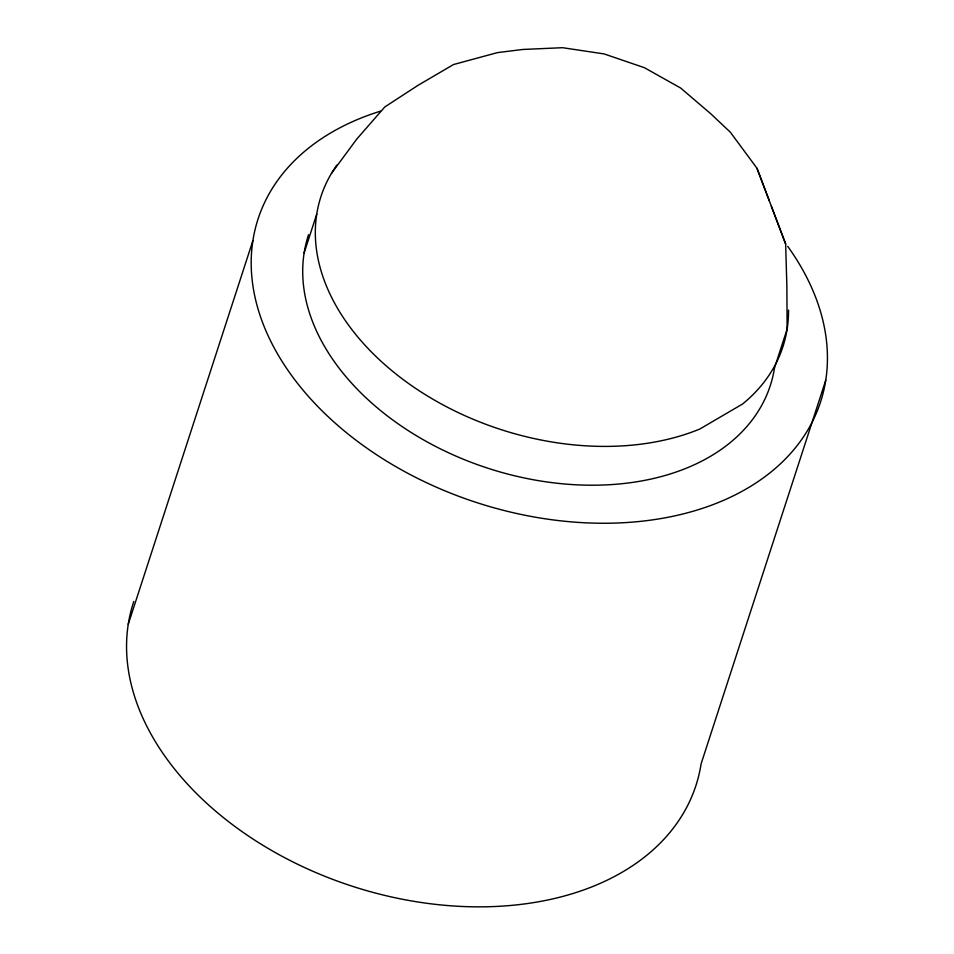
<?xml version="1.0" encoding="UTF-8"?>
<svg xmlns="http://www.w3.org/2000/svg" width="954" height="954" viewBox="0 0 954 954"><rect width="100%" height="100%" fill="white"/><g stroke="black" fill="none" stroke-linecap="round" stroke-linejoin="round"><path stroke-width="1.43" d="M128.241 624.286L252.882 240.694M304.123 252.953L316.74 214.149M825.759 380.193L701.118 763.784A295.752 202.081 18 0 1 366.885 890.702A295.752 202.081 18 0 1 133.798 601.437M331.455 173.389L356.736 139.105L384.808 106.955L417.935 85.383L453.508 64.538L497.475 52.613L522.78 49.465L562.61 47.7L604.073 53.913L644.344 67.674L680.691 88.054L710.635 113.657L730.335 132.201L756.975 168.25L769.365 200.948M771.321 206.159L785.643 243.95L786.871 286.117L787.122 329.118L774.517 367.934A242.876 165.96 18 0 1 500.123 471.968A242.876 165.96 18 0 1 308.571 234.66M756.975 168.25L785.643 243.95M788.541 310.086A242.876 165.96 18 0 1 742.653 403.947L699.902 428.99A242.876 165.96 18 0 1 406.332 381.886A242.876 165.96 18 0 1 336.893 165.066M787.718 246.347A295.752 202.081 18 0 1 689.647 512.215A295.752 202.081 18 0 1 296.193 381.624A295.752 202.081 18 0 1 380.455 111.165"/></g></svg>
